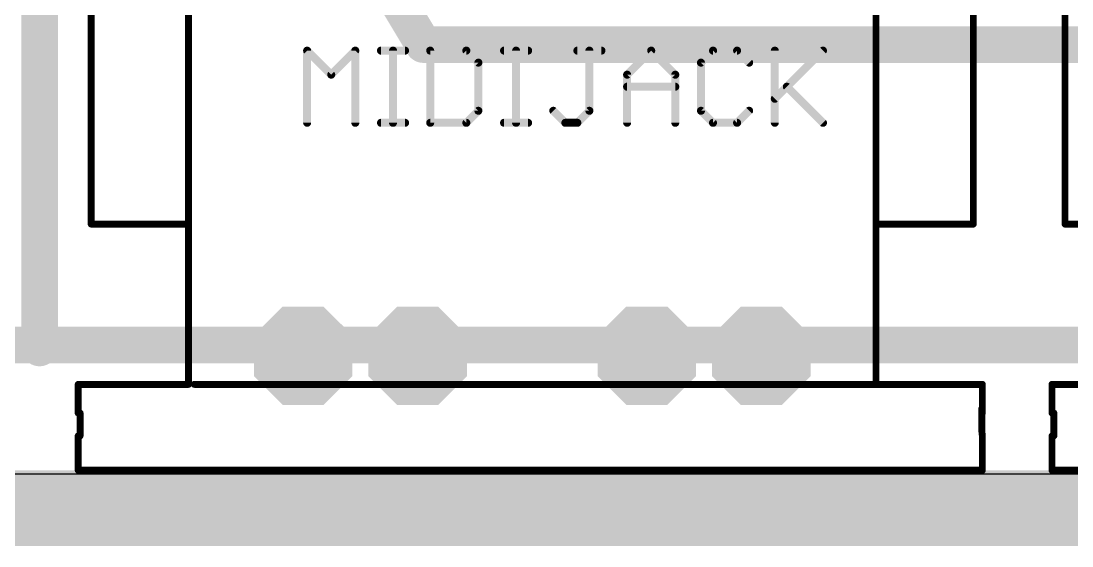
# Model space of a CAD drawing. Extents: x -0.06 to 3.94, y -0.06 to 3.15.
# Drawn here: x 1.854 to 2.771, y -0.063 to 0.396 of the extents above; entities that cross this region are included whole.
import ezdxf

# ---------------------------------------------------------------- set-up
doc = ezdxf.new("R2010")
doc.units = 0
for name, color, linetype in [('16', 175, 'CONTINUOUS'), ('17', 82, 'CONTINUOUS'), ('20', 7, 'CONTINUOUS'), ('21', 253, 'CONTINUOUS'), ('23', 7, 'CONTINUOUS'), ('27', 253, 'CONTINUOUS'), ('46', 140, 'CONTINUOUS'), ('51', 253, 'CONTINUOUS')]:
    doc.layers.add(name, color=color, linetype=linetype)

# ---------------------------------------------------------------- blocks, each defined once
blk = doc.blocks.new('OCTAGONP')
at = {"const_width": 0.5}
blk.add_lwpolyline([(-0.25, -0.103553), (-0.25, 0.103553), (-0.103553, 0.25), (0.103553, 0.25), (0.25, 0.103553), (0.25, -0.103553), (0.103553, -0.25), (-0.103553, -0.25), (-0.25, -0.103553), (-0.25, 0.103553)], dxfattribs=at)

msp = doc.modelspace()

# ---------------------------------------------------------------- linework, layer by layer
at = {"layer": '16', "const_width": 0.032}
for points in [[(1.87, 0.11), (1.87, 0.6675)], [(2.1, 0.55), (2.205, 0.375)], [(2.205, 0.375), (3.5375, 0.375)], [(1.6625, 0.1125), (2.0875, 0.1125)], [(1.8725, 0.1125), (1.87, 0.11)], [(2.2125, 0.1125), (1.8725, 0.1125)], [(2.0875, 0.1125), (2.1, 0.10315)], [(2.2, 0.1125), (2.1, 0.1125)], [(2.1, 0.1125), (2.1, 0.10315)], [(2.2, 0.1125), (2.2, 0.10315)], [(2.2125, 0.1125), (2.2, 0.10315)], [(2.3875, 0.1125), (2.2125, 0.1125)], [(2.3875, 0.1125), (2.4, 0.10315)], [(2.5, 0.1125), (2.4, 0.1125)], [(2.4, 0.1125), (2.4, 0.10315)], [(2.5, 0.1125), (2.5, 0.10315)], [(2.5125, 0.1125), (2.5, 0.10315)], [(2.5125, 0.1125), (2.9375, 0.1125)]]:
    msp.add_lwpolyline(points, dxfattribs=at)
at = {"layer": '16', "const_width": 0.016}
for points in [[(2.205, 0.383, 1), (2.205, 0.367)], [(2.19814, 0.370884, 1), (2.21186, 0.379116)], [(1.8725, 0.1205, 1), (1.8725, 0.1045)], [(1.878157, 0.106843, 1), (1.866843, 0.118157)], [(2.092292, 0.118906, 1), (2.082708, 0.106094)], [(2.0875, 0.1045, 1), (2.0875, 0.1205)], [(2.1, 0.1205, 1), (2.1, 0.1045)], [(2.108, 0.1125, 1), (2.092, 0.1125)], [(2.208, 0.1125, 1), (2.192, 0.1125)], [(2.2, 0.1045, 1), (2.2, 0.1205)], [(2.2125, 0.1205, 1), (2.2125, 0.1045)], [(2.217292, 0.106094, 1), (2.207708, 0.118906)], [(2.2125, 0.1045, 1), (2.2125, 0.1205)], [(2.392292, 0.118906, 1), (2.382708, 0.106094)], [(2.3875, 0.1045, 1), (2.3875, 0.1205)], [(2.4, 0.1205, 1), (2.4, 0.1045)], [(2.408, 0.1125, 1), (2.392, 0.1125)], [(2.508, 0.1125, 1), (2.492, 0.1125)], [(2.5, 0.1045, 1), (2.5, 0.1205)], [(2.5125, 0.1205, 1), (2.5125, 0.1045)], [(2.517292, 0.106094, 1), (2.507708, 0.118906)], [(1.864343, 0.115657, 1), (1.875657, 0.104343)], [(1.862, 0.11, 1), (1.878, 0.11)], [(2.092, 0.10315, 1), (2.108, 0.10315)], [(2.095208, 0.096744, 1), (2.104792, 0.109556)], [(2.195208, 0.109556, 1), (2.204792, 0.096744)], [(2.192, 0.10315, 1), (2.208, 0.10315)], [(2.392, 0.10315, 1), (2.408, 0.10315)], [(2.395208, 0.096744, 1), (2.404792, 0.109556)], [(2.495208, 0.109556, 1), (2.504792, 0.096744)], [(2.492, 0.10315, 1), (2.508, 0.10315)]]:
    msp.add_lwpolyline(points, format="xyb", dxfattribs=at)
at = {"layer": '20'}
msp.add_line((3.937008, -0.000394), (0, -0.000394), dxfattribs=at)
at = {"layer": '21', "const_width": 0.006}
for points in [[(1.915, 0.21815), (1.915, 0.40315)], [(2, 0.40315), (2, 0.35815)], [(2.6, 0.40315), (2.6, 0.35815)], [(2.685, 0.21815), (2.685, 0.40315)], [(2.765, 0.21815), (2.765, 0.40315)], [(2, 0.21815), (2, 0.24815)], [(2.6, 0.21815), (2.6, 0.24815)], [(1.915, 0.21815), (2, 0.21815)], [(2, 0.07815), (2, 0.21815)], [(2.6, 0.07815), (2.6, 0.21815)], [(2.685, 0.21815), (2.6, 0.21815)], [(2.765, 0.21815), (2.85, 0.21815)], [(1.903622, 0.05315), (1.903622, 0.07815)], [(2, 0.07815), (1.903622, 0.07815)], [(2.005, 0.07815), (2.155, 0.07815)], [(2.245, 0.07815), (2.355, 0.07815)], [(2.445, 0.07815), (2.6, 0.07815)], [(2.692874, 0.07815), (2.6, 0.07815)], [(2.692874, 0.07815), (2.692874, 0.05315)], [(2.753622, 0.05315), (2.753622, 0.07815)], [(2.85, 0.07815), (2.753622, 0.07815)], [(1.903622, 0.05315), (1.905315, 0.05315)], [(1.905315, 0.03315), (1.905315, 0.05315)], [(2.692441, 0.037087), (2.692441, 0.057087)], [(2.692441, 0.057087), (2.692874, 0.05315)], [(2.753622, 0.05315), (2.755315, 0.05315)], [(2.755315, 0.03315), (2.755315, 0.05315)], [(2.692441, 0.037087), (2.692874, 0.03315)], [(1.903622, 0.00315), (1.903622, 0.03315)], [(1.905315, 0.03315), (1.903622, 0.03315)], [(2.692874, 0.00315), (2.692874, 0.03315)], [(2.753622, 0.00315), (2.753622, 0.03315)], [(2.755315, 0.03315), (2.753622, 0.03315)], [(1.903622, 0.00315), (2.692874, 0.00315)], [(2.753622, 0.00315), (3.542874, 0.00315)]]:
    msp.add_lwpolyline(points, dxfattribs=at)
at = {"layer": '21', "const_width": 0.003}
for points in [[(1.9985, 0.35815, 1), (2.0015, 0.35815)], [(2.5985, 0.35815, 1), (2.6015, 0.35815)], [(2.0015, 0.24815, 1), (1.9985, 0.24815)], [(2.6015, 0.24815, 1), (2.5985, 0.24815)], [(1.915, 0.21965, 1), (1.915, 0.21665)], [(2.0015, 0.21815, 1), (1.9985, 0.21815)], [(2, 0.21665, 1), (2, 0.21965)], [(2.6015, 0.21815, 1), (2.5985, 0.21815)], [(2.6, 0.21965, 1), (2.6, 0.21665)], [(2.685, 0.21665, 1), (2.685, 0.21965)], [(2.765, 0.21965, 1), (2.765, 0.21665)], [(1.9135, 0.21815, 1), (1.9165, 0.21815)], [(1.9985, 0.21815, 1), (2.0015, 0.21815)], [(2.5985, 0.21815, 1), (2.6015, 0.21815)], [(2.6835, 0.21815, 1), (2.6865, 0.21815)], [(2.7635, 0.21815, 1), (2.7665, 0.21815)], [(1.905122, 0.07815, 1), (1.902122, 0.07815)], [(1.903622, 0.07965, 1), (1.903622, 0.07665)], [(1.9985, 0.07815, 1), (2.0015, 0.07815)], [(2, 0.07665, 1), (2, 0.07965)], [(2.005, 0.07965, 1), (2.005, 0.07665)], [(2.155, 0.07665, 1), (2.155, 0.07965)], [(2.245, 0.07965, 1), (2.245, 0.07665)], [(2.355, 0.07665, 1), (2.355, 0.07965)], [(2.445, 0.07965, 1), (2.445, 0.07665)], [(2.6, 0.07965, 1), (2.6, 0.07665)], [(2.5985, 0.07815, 1), (2.6015, 0.07815)], [(2.6, 0.07665, 1), (2.6, 0.07965)], [(2.694374, 0.07815, 1), (2.691374, 0.07815)], [(2.692874, 0.07665, 1), (2.692874, 0.07965)], [(2.755122, 0.07815, 1), (2.752122, 0.07815)], [(2.753622, 0.07965, 1), (2.753622, 0.07665)], [(1.903622, 0.05465, 1), (1.903622, 0.05165)], [(1.906815, 0.05315, 1), (1.903815, 0.05315)], [(1.905315, 0.05165, 1), (1.905315, 0.05465)], [(2.693941, 0.057087, 1), (2.690941, 0.057087)], [(2.693932, 0.057251, 1), (2.69095, 0.056923)], [(2.753622, 0.05465, 1), (2.753622, 0.05165)], [(2.756815, 0.05315, 1), (2.753815, 0.05315)], [(2.755315, 0.05165, 1), (2.755315, 0.05465)], [(1.902122, 0.05315, 1), (1.905122, 0.05315)], [(2.691374, 0.05315, 1), (2.694374, 0.05315)], [(2.691383, 0.052986, 1), (2.694365, 0.053314)], [(2.752122, 0.05315, 1), (2.755122, 0.05315)], [(2.693932, 0.037251, 1), (2.69095, 0.036923)], [(2.690941, 0.037087, 1), (2.693941, 0.037087)], [(1.905122, 0.03315, 1), (1.902122, 0.03315)], [(1.903622, 0.03465, 1), (1.903622, 0.03165)], [(1.903815, 0.03315, 1), (1.906815, 0.03315)], [(1.905315, 0.03165, 1), (1.905315, 0.03465)], [(2.694374, 0.03315, 1), (2.691374, 0.03315)], [(2.691383, 0.032986, 1), (2.694365, 0.033314)], [(2.755122, 0.03315, 1), (2.752122, 0.03315)], [(2.753622, 0.03465, 1), (2.753622, 0.03165)], [(2.753815, 0.03315, 1), (2.756815, 0.03315)], [(2.755315, 0.03165, 1), (2.755315, 0.03465)], [(1.903622, 0.00465, 1), (1.903622, 0.00165)], [(1.902122, 0.00315, 1), (1.905122, 0.00315)], [(2.691374, 0.00315, 1), (2.694374, 0.00315)], [(2.692874, 0.00165, 1), (2.692874, 0.00465)], [(2.753622, 0.00465, 1), (2.753622, 0.00165)], [(2.752122, 0.00315, 1), (2.755122, 0.00315)]]:
    msp.add_lwpolyline(points, format="xyb", dxfattribs=at)
at = {"layer": '23'}
msp.add_point((2.3, 0), dxfattribs=at)
at = {"layer": '27', "const_width": 0.007}
for points in [[(2.1035, 0.30665), (2.1035, 0.369703)], [(2.1035, 0.369703), (2.124518, 0.348686)], [(2.124518, 0.348686), (2.145536, 0.369703)], [(2.145536, 0.369703), (2.145536, 0.30665)], [(2.167955, 0.369703), (2.188973, 0.369703)], [(2.178464, 0.30665), (2.178464, 0.369703)], [(2.210925, 0.369703), (2.210925, 0.30665)], [(2.242452, 0.369703), (2.210925, 0.369703)], [(2.252961, 0.359195), (2.242452, 0.369703)], [(2.27538, 0.369703), (2.296398, 0.369703)], [(2.285889, 0.30665), (2.285889, 0.369703)], [(2.339368, 0.369703), (2.360386, 0.369703)], [(2.349877, 0.317159), (2.349877, 0.369703)], [(2.382805, 0.348686), (2.403823, 0.369703)], [(2.403823, 0.369703), (2.424841, 0.348686)], [(2.457769, 0.369703), (2.44726, 0.359195)], [(2.478787, 0.369703), (2.457769, 0.369703)], [(2.489296, 0.359195), (2.478787, 0.369703)], [(2.511715, 0.369703), (2.511715, 0.30665)], [(2.511715, 0.327668), (2.553751, 0.369703)], [(2.252961, 0.317159), (2.252961, 0.359195)], [(2.44726, 0.359195), (2.44726, 0.317159)], [(2.382805, 0.30665), (2.382805, 0.348686)], [(2.424841, 0.348686), (2.424841, 0.30665)], [(2.382805, 0.338177), (2.424841, 0.338177)], [(2.522224, 0.338177), (2.553751, 0.30665)], [(2.242452, 0.30665), (2.252961, 0.317159)], [(2.31835, 0.317159), (2.328859, 0.30665)], [(2.339368, 0.30665), (2.349877, 0.317159)], [(2.44726, 0.317159), (2.457769, 0.30665)], [(2.478787, 0.30665), (2.489296, 0.317159)], [(2.167955, 0.30665), (2.188973, 0.30665)], [(2.210925, 0.30665), (2.242452, 0.30665)], [(2.27538, 0.30665), (2.296398, 0.30665)], [(2.328859, 0.30665), (2.339368, 0.30665)], [(2.457769, 0.30665), (2.478787, 0.30665)]]:
    msp.add_lwpolyline(points, dxfattribs=at)
at = {"layer": '27', "const_width": 0.0035}
for points in [[(2.10525, 0.369703, 1), (2.10175, 0.369703)], [(2.104737, 0.370941, 1), (2.102263, 0.368466)], [(2.147286, 0.369703, 1), (2.143786, 0.369703)], [(2.146773, 0.368466, 1), (2.144298, 0.370941)], [(2.167955, 0.371453, 1), (2.167955, 0.367953)], [(2.180214, 0.369703, 1), (2.176714, 0.369703)], [(2.188973, 0.367953, 1), (2.188973, 0.371453)], [(2.212675, 0.369703, 1), (2.209175, 0.369703)], [(2.210925, 0.371453, 1), (2.210925, 0.367953)], [(2.243689, 0.370941, 1), (2.241214, 0.368466)], [(2.242452, 0.367953, 1), (2.242452, 0.371453)], [(2.27538, 0.371453, 1), (2.27538, 0.367953)], [(2.287639, 0.369703, 1), (2.284139, 0.369703)], [(2.296398, 0.367953, 1), (2.296398, 0.371453)], [(2.339368, 0.371453, 1), (2.339368, 0.367953)], [(2.351627, 0.369703, 1), (2.348127, 0.369703)], [(2.360386, 0.367953, 1), (2.360386, 0.371453)], [(2.40506, 0.370941, 1), (2.402585, 0.368466)], [(2.40506, 0.368466, 1), (2.402585, 0.370941)], [(2.457769, 0.371453, 1), (2.457769, 0.367953)], [(2.459006, 0.368466, 1), (2.456531, 0.370941)], [(2.480024, 0.370941, 1), (2.477549, 0.368466)], [(2.478787, 0.367953, 1), (2.478787, 0.371453)], [(2.513465, 0.369703, 1), (2.509965, 0.369703)], [(2.554988, 0.368466, 1), (2.552513, 0.370941)], [(2.254711, 0.359195, 1), (2.251211, 0.359195)], [(2.251723, 0.357957, 1), (2.254198, 0.360432)], [(2.446022, 0.360432, 1), (2.448497, 0.357957)], [(2.44901, 0.359195, 1), (2.44551, 0.359195)], [(2.488058, 0.357957, 1), (2.490533, 0.360432)], [(2.123281, 0.349923, 1), (2.125755, 0.347448)], [(2.123281, 0.347448, 1), (2.125755, 0.349923)], [(2.381567, 0.349923, 1), (2.384042, 0.347448)], [(2.384555, 0.348686, 1), (2.381055, 0.348686)], [(2.426591, 0.348686, 1), (2.423091, 0.348686)], [(2.423603, 0.347448, 1), (2.426078, 0.349923)], [(2.382805, 0.339927, 1), (2.382805, 0.336427)], [(2.424841, 0.336427, 1), (2.424841, 0.339927)], [(2.523461, 0.339414, 1), (2.520986, 0.336939)], [(2.510477, 0.328905, 1), (2.512952, 0.32643)], [(2.251211, 0.317159, 1), (2.254711, 0.317159)], [(2.254198, 0.315921, 1), (2.251723, 0.318396)], [(2.319587, 0.318396, 1), (2.317112, 0.315921)], [(2.348127, 0.317159, 1), (2.351627, 0.317159)], [(2.351114, 0.315921, 1), (2.348639, 0.318396)], [(2.448497, 0.318396, 1), (2.446022, 0.315921)], [(2.44551, 0.317159, 1), (2.44901, 0.317159)], [(2.490533, 0.315921, 1), (2.488058, 0.318396)], [(2.10175, 0.30665, 1), (2.10525, 0.30665)], [(2.143786, 0.30665, 1), (2.147286, 0.30665)], [(2.167955, 0.3084, 1), (2.167955, 0.3049)], [(2.176714, 0.30665, 1), (2.180214, 0.30665)], [(2.188973, 0.3049, 1), (2.188973, 0.3084)], [(2.210925, 0.3084, 1), (2.210925, 0.3049)], [(2.209175, 0.30665, 1), (2.212675, 0.30665)], [(2.241214, 0.307887, 1), (2.243689, 0.305412)], [(2.242452, 0.3049, 1), (2.242452, 0.3084)], [(2.27538, 0.3084, 1), (2.27538, 0.3049)], [(2.284139, 0.30665, 1), (2.287639, 0.30665)], [(2.296398, 0.3049, 1), (2.296398, 0.3084)], [(2.328859, 0.3084, 1), (2.328859, 0.3049)], [(2.327621, 0.305412, 1), (2.330096, 0.307887)], [(2.33813, 0.307887, 1), (2.340605, 0.305412)], [(2.339368, 0.3049, 1), (2.339368, 0.3084)], [(2.381055, 0.30665, 1), (2.384555, 0.30665)], [(2.423091, 0.30665, 1), (2.426591, 0.30665)], [(2.457769, 0.3084, 1), (2.457769, 0.3049)], [(2.456531, 0.305412, 1), (2.459006, 0.307887)], [(2.477549, 0.307887, 1), (2.480024, 0.305412)], [(2.478787, 0.3049, 1), (2.478787, 0.3084)], [(2.509965, 0.30665, 1), (2.513465, 0.30665)], [(2.552513, 0.305412, 1), (2.554988, 0.307887)]]:
    msp.add_lwpolyline(points, format="xyb", dxfattribs=at)
at = {"layer": '46', "const_width": 0.066}
msp.add_lwpolyline([(3.75, -0.03), (0.02, -0.03)], dxfattribs=at)
at = {"layer": '51', "const_width": 0.006}
for points in [[(2, 0.35815), (2, 0.24815)], [(2.6, 0.35815), (2.6, 0.24815)], [(2.245, 0.07815), (2.155, 0.07815)], [(2.445, 0.07815), (2.355, 0.07815)]]:
    msp.add_lwpolyline(points, dxfattribs=at)
at = {"layer": '51', "const_width": 0.003}
for points in [[(2.0015, 0.35815, 1), (1.9985, 0.35815)], [(2.6015, 0.35815, 1), (2.5985, 0.35815)], [(1.9985, 0.24815, 1), (2.0015, 0.24815)], [(2.5985, 0.24815, 1), (2.6015, 0.24815)], [(2.155, 0.07965, 1), (2.155, 0.07665)], [(2.245, 0.07665, 1), (2.245, 0.07965)], [(2.355, 0.07965, 1), (2.355, 0.07665)], [(2.445, 0.07665, 1), (2.445, 0.07965)]]:
    msp.add_lwpolyline(points, format="xyb", dxfattribs=at)

# ---------------------------------------------------------------- block references
at = {"layer": '17', "xscale": 0.086, "yscale": 0.086}
for p in [(2.1, 0.10315), (2.1, 0.10315), (2.2, 0.10315), (2.2, 0.10315), (2.4, 0.10315), (2.4, 0.10315), (2.5, 0.10315), (2.5, 0.10315)]:
    msp.add_blockref('OCTAGONP', p, dxfattribs=at)

doc.saveas('drawing.dxf')
